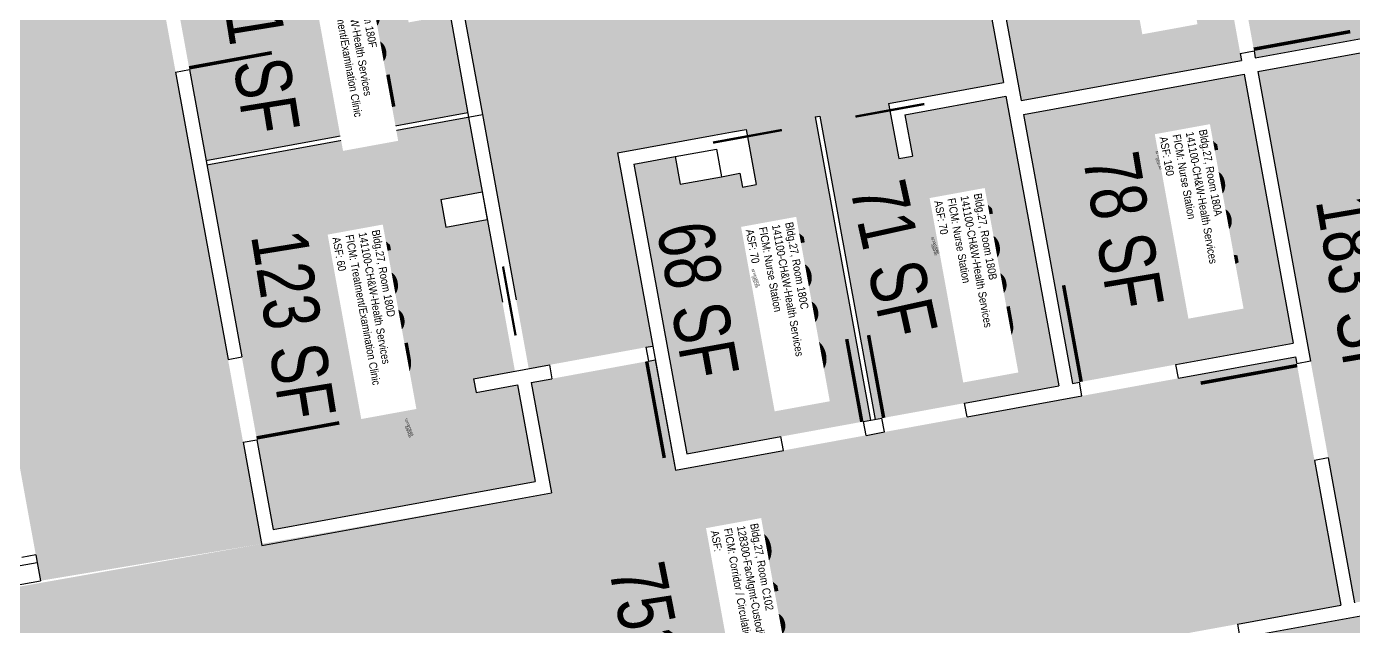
# Model space of a CAD drawing. Header units: inches. Extents: x 69209348 to 69213394, y 27661369 to 27664919.
# Drawn here: x 69212533 to 69213102, y 27663099 to 27663356 of the extents above; entities that cross this region are included whole.
import ezdxf
from ezdxf.enums import TextEntityAlignment as Align

# ---------------------------------------------------------------- set-up
doc = ezdxf.new("R2010")
doc.units = ezdxf.units.IN
doc.header["$LTSCALE"] = 100
doc.header["$MEASUREMENT"] = 0
for name, color, linetype in [('A-DOOR', 2, 'CONTINUOUS'), ('A-IDEN-RNUM', 7, 'CONTINUOUS'), ('A-IDEN-SNUM', 4, 'CONTINUOUS'), ('A-IDEN-VNUM', 4, 'CONTINUOUS'), ('A-WALL', 5, 'CONTINUOUS'), ('AREA-TEXT', 3, 'CONTINUOUS'), ('Rooms-Category-Color', 7, 'CONTINUOUS'), ('Rooms-College-Color', 7, 'CONTINUOUS'), ('Rooms-Department-Color', 7, 'CONTINUOUS'), ('Rooms-Division-Color', 7, 'CONTINUOUS'), ('Rooms-Information', 7, 'CONTINUOUS')]:
    doc.layers.add(name, color=color, linetype=linetype)
doc.styles.add('CP_AREA', font='arial.ttf', dxfattribs={"height": 15})
doc.styles.add('CP_ROOMSNUMBER', font='arial.ttf', dxfattribs={"height": 1})
doc.styles.add('CP_ROOMVNUMBER', font='arial.ttf', dxfattribs={"width": 0.85, "height": 0.075})

msp = doc.modelspace()

# ---------------------------------------------------------------- hatches: boundary and pattern name
at = {"layer": 'Rooms-Category-Color', "true_color": 0xadadad}
for points in [[(69212419.79, 27664576.38), (69212445.63, 27664434.72), (69212398.41, 27664426.11), (69212437.18, 27664213.61), (69212484.4, 27664222.23), (69212487.63, 27664204.52), (69213001.15, 27664298.21), (69213020.54, 27664191.96), (69212802.14, 27664152.12), (69212832.3, 27663986.85), (69212790.98, 27663979.31), (69212782.36, 27664026.53), (69212699.73, 27664011.45), (69212678.19, 27664129.51), (69212507.02, 27664098.28), (69212510.25, 27664080.57), (69212463.03, 27664071.95), (69212501.79, 27663859.46), (69212549.01, 27663868.08), (69212552.24, 27663850.37), (69212771.62, 27663890.39), (69212791.01, 27663784.15), (69212701.48, 27663767.81), (69212710.1, 27663720.59), (69212656.98, 27663710.9), (69212648.36, 27663758.12), (69212571.63, 27663744.12), (69212574.86, 27663726.41), (69212527.64, 27663717.8), (69212634.11, 27663134.19), (69212539.41, 27663118.42), (69212497.81, 27663346.41), (69212450.59, 27663337.8), (69212424.74, 27663479.46), (69212471.97, 27663488.08), (69212433.2, 27663700.57), (69212385.98, 27663691.95), (69212360.13, 27663833.62), (69212407.35, 27663842.23), (69212368.58, 27664054.72), (69212321.36, 27664046.11), (69212295.52, 27664187.77), (69212342.74, 27664196.38), (69212303.97, 27664408.88), (69212256.75, 27664400.26), (69212230.91, 27664541.92), (69212278.13, 27664550.54), (69212259.82, 27664650.88), (69212354.26, 27664668.11), (69212372.57, 27664567.77)], [(69212391.84, 27663091.5), (69212758.2, 27663156.06), (69212749.59, 27663203.28), (69212802.71, 27663212.97), (69212811.33, 27663165.75), (69213076.94, 27663214.21), (69213096.33, 27663107.96), (69212854.32, 27663063.81), (69212916.74, 27662707.73), (69212836.57, 27662693.11), (69212771.69, 27663048.74), (69212411.63, 27662983.05)]]:
    msp.add_hatch(color=253, dxfattribs=at).paths.add_polyline_path(points)
at = {"layer": 'Rooms-Category-Color', "true_color": 0x80bc67}
for points in [[(69212726.25, 27663632.05), (69212891.53, 27663662.21), (69212951.83, 27663331.66), (69212786.56, 27663301.51), (69212801.64, 27663218.87), (69212748.51, 27663209.18), (69212658.05, 27663705), (69212711.18, 27663714.69)], [(69212610.27, 27663298.32), (69212596.18, 27663375.54), (69212708.33, 27663396), (69212713.71, 27663366.49), (69212696.01, 27663363.26), (69212697.08, 27663357.36), (69212714.79, 27663360.59), (69212722.42, 27663318.78)], [(69213102.23, 27663109.04), (69213060.77, 27663336.29), (69213155.21, 27663353.52), (69213155.75, 27663350.57), (69213173.46, 27663353.8), (69213214.38, 27663129.5)], [(69212981.42, 27663202.88), (69212960.43, 27663317.98), (69213054.87, 27663335.21), (69213075.87, 27663220.11)], [(69212896.82, 27663187.45), (69212873.13, 27663317.3), (69212902.64, 27663322.69), (69212906.95, 27663299.08), (69212912.85, 27663300.16), (69212909.62, 27663317.86), (69212952.91, 27663325.76), (69212975.52, 27663201.81)], [(69212710.9, 27663281.61), (69212713.06, 27663269.8), (69212730.76, 27663273.03), (69212736.87, 27663239.59), (69212737.23, 27663237.62), (69212742.61, 27663208.11), (69212724.9, 27663204.87), (69212725.98, 27663198.97), (69212743.69, 27663202.2), (69212751.22, 27663160.88), (69212639.08, 27663140.42), (69212625.08, 27663217.16), (69212624.72, 27663219.12), (69212610.63, 27663296.35), (69212722.78, 27663316.81), (69212728.61, 27663284.84)], [(69212816.15, 27663172.73), (69212793.54, 27663296.68), (69212811.25, 27663299.92), (69212813.4, 27663288.11), (69212838.98, 27663292.78), (69212840.05, 27663286.87), (69212845.96, 27663287.95), (69212841.65, 27663311.56), (69212871.16, 27663316.95), (69212894.85, 27663187.09)]]:
    msp.add_hatch(color=83, dxfattribs=at).paths.add_polyline_path(points)
at = {"layer": 'Rooms-Category-Color', "true_color": 0xe3c5e1}
msp.add_hatch(color=254, dxfattribs=at).paths.add_polyline_path([(69213059.69, 27663342.19), (69213018.23, 27663569.44), (69213130.38, 27663589.9), (69213171.3, 27663365.61), (69213153.59, 27663362.37), (69213154.13, 27663359.42)])
at = {"layer": 'Rooms-Category-Color', "true_color": 0xfbafa2}
for points in [[(69212959.35, 27663323.89), (69213053.79, 27663341.12), (69213032.79, 27663456.22), (69212938.35, 27663438.99)], [(69213036.86, 27662932.44), (69213008.87, 27663085.91), (69213215.45, 27663123.6), (69213235.92, 27663011.45), (69213218.21, 27663008.22), (69213220.36, 27662996.42), (69213238.07, 27662999.65), (69213243.45, 27662970.13), (69213157.87, 27662954.52), (69213150.33, 27662995.84), (69213091.3, 27662985.07), (69213092.38, 27662979.16), (69213145.5, 27662988.86), (69213151.96, 27662953.44)]]:
    msp.add_hatch(color=21, dxfattribs=at).paths.add_polyline_path(points)
at = {"layer": 'Rooms-College-Color', "true_color": 0xadadad}
for points in [[(69212419.79, 27664576.38), (69212445.63, 27664434.72), (69212398.41, 27664426.11), (69212437.18, 27664213.61), (69212484.4, 27664222.23), (69212487.63, 27664204.52), (69213001.15, 27664298.21), (69213020.54, 27664191.96), (69212802.14, 27664152.12), (69212832.3, 27663986.85), (69212790.98, 27663979.31), (69212782.36, 27664026.53), (69212699.73, 27664011.45), (69212678.19, 27664129.51), (69212507.02, 27664098.28), (69212510.25, 27664080.57), (69212463.03, 27664071.95), (69212501.79, 27663859.46), (69212549.01, 27663868.08), (69212552.24, 27663850.37), (69212771.62, 27663890.39), (69212791.01, 27663784.15), (69212701.48, 27663767.81), (69212710.1, 27663720.59), (69212656.98, 27663710.9), (69212648.36, 27663758.12), (69212571.63, 27663744.12), (69212574.86, 27663726.41), (69212527.64, 27663717.8), (69212634.11, 27663134.19), (69212539.41, 27663118.42), (69212497.81, 27663346.41), (69212450.59, 27663337.8), (69212424.74, 27663479.46), (69212471.97, 27663488.08), (69212433.2, 27663700.57), (69212385.98, 27663691.95), (69212360.13, 27663833.62), (69212407.35, 27663842.23), (69212368.58, 27664054.72), (69212321.36, 27664046.11), (69212295.52, 27664187.77), (69212342.74, 27664196.38), (69212303.97, 27664408.88), (69212256.75, 27664400.26), (69212230.91, 27664541.92), (69212278.13, 27664550.54), (69212259.82, 27664650.88), (69212354.26, 27664668.11), (69212372.57, 27664567.77)], [(69212959.35, 27663323.89), (69213053.79, 27663341.12), (69213032.79, 27663456.22), (69212938.35, 27663438.99)], [(69212391.84, 27663091.5), (69212758.2, 27663156.06), (69212749.59, 27663203.28), (69212802.71, 27663212.97), (69212811.33, 27663165.75), (69213076.94, 27663214.21), (69213096.33, 27663107.96), (69212854.32, 27663063.81), (69212916.74, 27662707.73), (69212836.57, 27662693.11), (69212771.69, 27663048.74), (69212411.63, 27662983.05)]]:
    msp.add_hatch(color=253, dxfattribs=at).paths.add_polyline_path(points)
at = {"layer": 'Rooms-College-Color', "true_color": 0x80bc67}
for points in [[(69212726.25, 27663632.05), (69212891.53, 27663662.21), (69212951.83, 27663331.66), (69212786.56, 27663301.51), (69212801.64, 27663218.87), (69212748.51, 27663209.18), (69212658.05, 27663705), (69212711.18, 27663714.69)], [(69213059.69, 27663342.19), (69213018.23, 27663569.44), (69213130.38, 27663589.9), (69213171.3, 27663365.61), (69213153.59, 27663362.37), (69213154.13, 27663359.42)], [(69212610.27, 27663298.32), (69212596.18, 27663375.54), (69212708.33, 27663396), (69212713.71, 27663366.49), (69212696.01, 27663363.26), (69212697.08, 27663357.36), (69212714.79, 27663360.59), (69212722.42, 27663318.78)], [(69213102.23, 27663109.04), (69213060.77, 27663336.29), (69213155.21, 27663353.52), (69213155.75, 27663350.57), (69213173.46, 27663353.8), (69213214.38, 27663129.5)], [(69212981.42, 27663202.88), (69212960.43, 27663317.98), (69213054.87, 27663335.21), (69213075.87, 27663220.11)], [(69212896.82, 27663187.45), (69212873.13, 27663317.3), (69212902.64, 27663322.69), (69212906.95, 27663299.08), (69212912.85, 27663300.16), (69212909.62, 27663317.86), (69212952.91, 27663325.76), (69212975.52, 27663201.81)], [(69212710.9, 27663281.61), (69212713.06, 27663269.8), (69212730.76, 27663273.03), (69212736.87, 27663239.59), (69212737.23, 27663237.62), (69212742.61, 27663208.11), (69212724.9, 27663204.87), (69212725.98, 27663198.97), (69212743.69, 27663202.2), (69212751.22, 27663160.88), (69212639.08, 27663140.42), (69212625.08, 27663217.16), (69212624.72, 27663219.12), (69212610.63, 27663296.35), (69212722.78, 27663316.81), (69212728.61, 27663284.84)], [(69212816.15, 27663172.73), (69212793.54, 27663296.68), (69212811.25, 27663299.92), (69212813.4, 27663288.11), (69212838.98, 27663292.78), (69212840.05, 27663286.87), (69212845.96, 27663287.95), (69212841.65, 27663311.56), (69212871.16, 27663316.95), (69212894.85, 27663187.09)], [(69213036.86, 27662932.44), (69213008.87, 27663085.91), (69213215.45, 27663123.6), (69213235.92, 27663011.45), (69213218.21, 27663008.22), (69213220.36, 27662996.42), (69213238.07, 27662999.65), (69213243.45, 27662970.13), (69213157.87, 27662954.52), (69213150.33, 27662995.84), (69213091.3, 27662985.07), (69213092.38, 27662979.16), (69213145.5, 27662988.86), (69213151.96, 27662953.44)]]:
    msp.add_hatch(color=83, dxfattribs=at).paths.add_polyline_path(points)
at = {"layer": 'Rooms-Department-Color', "true_color": 0xacacac}
for points in [[(69212419.79, 27664576.38), (69212445.63, 27664434.72), (69212398.41, 27664426.11), (69212437.18, 27664213.61), (69212484.4, 27664222.23), (69212487.63, 27664204.52), (69213001.15, 27664298.21), (69213020.54, 27664191.96), (69212802.14, 27664152.12), (69212832.3, 27663986.85), (69212790.98, 27663979.31), (69212782.36, 27664026.53), (69212699.73, 27664011.45), (69212678.19, 27664129.51), (69212507.02, 27664098.28), (69212510.25, 27664080.57), (69212463.03, 27664071.95), (69212501.79, 27663859.46), (69212549.01, 27663868.08), (69212552.24, 27663850.37), (69212771.62, 27663890.39), (69212791.01, 27663784.15), (69212701.48, 27663767.81), (69212710.1, 27663720.59), (69212656.98, 27663710.9), (69212648.36, 27663758.12), (69212571.63, 27663744.12), (69212574.86, 27663726.41), (69212527.64, 27663717.8), (69212634.11, 27663134.19), (69212539.41, 27663118.42), (69212497.81, 27663346.41), (69212450.59, 27663337.8), (69212424.74, 27663479.46), (69212471.97, 27663488.08), (69212433.2, 27663700.57), (69212385.98, 27663691.95), (69212360.13, 27663833.62), (69212407.35, 27663842.23), (69212368.58, 27664054.72), (69212321.36, 27664046.11), (69212295.52, 27664187.77), (69212342.74, 27664196.38), (69212303.97, 27664408.88), (69212256.75, 27664400.26), (69212230.91, 27664541.92), (69212278.13, 27664550.54), (69212259.82, 27664650.88), (69212354.26, 27664668.11), (69212372.57, 27664567.77)], [(69212391.84, 27663091.5), (69212758.2, 27663156.06), (69212749.59, 27663203.28), (69212802.71, 27663212.97), (69212811.33, 27663165.75), (69213076.94, 27663214.21), (69213096.33, 27663107.96), (69212854.32, 27663063.81), (69212916.74, 27662707.73), (69212836.57, 27662693.11), (69212771.69, 27663048.74), (69212411.63, 27662983.05)]]:
    msp.add_hatch(color=253, dxfattribs=at).paths.add_polyline_path(points)
at = {"layer": 'Rooms-Department-Color', "true_color": 0x604aed}
for points in [[(69212726.25, 27663632.05), (69212891.53, 27663662.21), (69212951.83, 27663331.66), (69212786.56, 27663301.51), (69212801.64, 27663218.87), (69212748.51, 27663209.18), (69212658.05, 27663705), (69212711.18, 27663714.69)], [(69213059.69, 27663342.19), (69213018.23, 27663569.44), (69213130.38, 27663589.9), (69213171.3, 27663365.61), (69213153.59, 27663362.37), (69213154.13, 27663359.42)], [(69212959.35, 27663323.89), (69213053.79, 27663341.12), (69213032.79, 27663456.22), (69212938.35, 27663438.99)], [(69212610.27, 27663298.32), (69212596.18, 27663375.54), (69212708.33, 27663396), (69212713.71, 27663366.49), (69212696.01, 27663363.26), (69212697.08, 27663357.36), (69212714.79, 27663360.59), (69212722.42, 27663318.78)], [(69213102.23, 27663109.04), (69213060.77, 27663336.29), (69213155.21, 27663353.52), (69213155.75, 27663350.57), (69213173.46, 27663353.8), (69213214.38, 27663129.5)], [(69212981.42, 27663202.88), (69212960.43, 27663317.98), (69213054.87, 27663335.21), (69213075.87, 27663220.11)], [(69212896.82, 27663187.45), (69212873.13, 27663317.3), (69212902.64, 27663322.69), (69212906.95, 27663299.08), (69212912.85, 27663300.16), (69212909.62, 27663317.86), (69212952.91, 27663325.76), (69212975.52, 27663201.81)], [(69212710.9, 27663281.61), (69212713.06, 27663269.8), (69212730.76, 27663273.03), (69212736.87, 27663239.59), (69212737.23, 27663237.62), (69212742.61, 27663208.11), (69212724.9, 27663204.87), (69212725.98, 27663198.97), (69212743.69, 27663202.2), (69212751.22, 27663160.88), (69212639.08, 27663140.42), (69212625.08, 27663217.16), (69212624.72, 27663219.12), (69212610.63, 27663296.35), (69212722.78, 27663316.81), (69212728.61, 27663284.84)], [(69212816.15, 27663172.73), (69212793.54, 27663296.68), (69212811.25, 27663299.92), (69212813.4, 27663288.11), (69212838.98, 27663292.78), (69212840.05, 27663286.87), (69212845.96, 27663287.95), (69212841.65, 27663311.56), (69212871.16, 27663316.95), (69212894.85, 27663187.09)], [(69213036.86, 27662932.44), (69213008.87, 27663085.91), (69213215.45, 27663123.6), (69213235.92, 27663011.45), (69213218.21, 27663008.22), (69213220.36, 27662996.42), (69213238.07, 27662999.65), (69213243.45, 27662970.13), (69213157.87, 27662954.52), (69213150.33, 27662995.84), (69213091.3, 27662985.07), (69213092.38, 27662979.16), (69213145.5, 27662988.86), (69213151.96, 27662953.44)]]:
    msp.add_hatch(color=173, dxfattribs=at).paths.add_polyline_path(points)
at = {"layer": 'Rooms-Division-Color', "true_color": 0xadadad}
for points in [[(69212419.79, 27664576.38), (69212445.63, 27664434.72), (69212398.41, 27664426.11), (69212437.18, 27664213.61), (69212484.4, 27664222.23), (69212487.63, 27664204.52), (69213001.15, 27664298.21), (69213020.54, 27664191.96), (69212802.14, 27664152.12), (69212832.3, 27663986.85), (69212790.98, 27663979.31), (69212782.36, 27664026.53), (69212699.73, 27664011.45), (69212678.19, 27664129.51), (69212507.02, 27664098.28), (69212510.25, 27664080.57), (69212463.03, 27664071.95), (69212501.79, 27663859.46), (69212549.01, 27663868.08), (69212552.24, 27663850.37), (69212771.62, 27663890.39), (69212791.01, 27663784.15), (69212701.48, 27663767.81), (69212710.1, 27663720.59), (69212656.98, 27663710.9), (69212648.36, 27663758.12), (69212571.63, 27663744.12), (69212574.86, 27663726.41), (69212527.64, 27663717.8), (69212634.11, 27663134.19), (69212539.41, 27663118.42), (69212497.81, 27663346.41), (69212450.59, 27663337.8), (69212424.74, 27663479.46), (69212471.97, 27663488.08), (69212433.2, 27663700.57), (69212385.98, 27663691.95), (69212360.13, 27663833.62), (69212407.35, 27663842.23), (69212368.58, 27664054.72), (69212321.36, 27664046.11), (69212295.52, 27664187.77), (69212342.74, 27664196.38), (69212303.97, 27664408.88), (69212256.75, 27664400.26), (69212230.91, 27664541.92), (69212278.13, 27664550.54), (69212259.82, 27664650.88), (69212354.26, 27664668.11), (69212372.57, 27664567.77)], [(69212391.84, 27663091.5), (69212758.2, 27663156.06), (69212749.59, 27663203.28), (69212802.71, 27663212.97), (69212811.33, 27663165.75), (69213076.94, 27663214.21), (69213096.33, 27663107.96), (69212854.32, 27663063.81), (69212916.74, 27662707.73), (69212836.57, 27662693.11), (69212771.69, 27663048.74), (69212411.63, 27662983.05)]]:
    msp.add_hatch(color=253, dxfattribs=at).paths.add_polyline_path(points)
at = {"layer": 'Rooms-Division-Color', "true_color": 0x604aed}
for points in [[(69212726.25, 27663632.05), (69212891.53, 27663662.21), (69212951.83, 27663331.66), (69212786.56, 27663301.51), (69212801.64, 27663218.87), (69212748.51, 27663209.18), (69212658.05, 27663705), (69212711.18, 27663714.69)], [(69213059.69, 27663342.19), (69213018.23, 27663569.44), (69213130.38, 27663589.9), (69213171.3, 27663365.61), (69213153.59, 27663362.37), (69213154.13, 27663359.42)], [(69212959.35, 27663323.89), (69213053.79, 27663341.12), (69213032.79, 27663456.22), (69212938.35, 27663438.99)], [(69212610.27, 27663298.32), (69212596.18, 27663375.54), (69212708.33, 27663396), (69212713.71, 27663366.49), (69212696.01, 27663363.26), (69212697.08, 27663357.36), (69212714.79, 27663360.59), (69212722.42, 27663318.78)], [(69213102.23, 27663109.04), (69213060.77, 27663336.29), (69213155.21, 27663353.52), (69213155.75, 27663350.57), (69213173.46, 27663353.8), (69213214.38, 27663129.5)], [(69212981.42, 27663202.88), (69212960.43, 27663317.98), (69213054.87, 27663335.21), (69213075.87, 27663220.11)], [(69212896.82, 27663187.45), (69212873.13, 27663317.3), (69212902.64, 27663322.69), (69212906.95, 27663299.08), (69212912.85, 27663300.16), (69212909.62, 27663317.86), (69212952.91, 27663325.76), (69212975.52, 27663201.81)], [(69212710.9, 27663281.61), (69212713.06, 27663269.8), (69212730.76, 27663273.03), (69212736.87, 27663239.59), (69212737.23, 27663237.62), (69212742.61, 27663208.11), (69212724.9, 27663204.87), (69212725.98, 27663198.97), (69212743.69, 27663202.2), (69212751.22, 27663160.88), (69212639.08, 27663140.42), (69212625.08, 27663217.16), (69212624.72, 27663219.12), (69212610.63, 27663296.35), (69212722.78, 27663316.81), (69212728.61, 27663284.84)], [(69212816.15, 27663172.73), (69212793.54, 27663296.68), (69212811.25, 27663299.92), (69212813.4, 27663288.11), (69212838.98, 27663292.78), (69212840.05, 27663286.87), (69212845.96, 27663287.95), (69212841.65, 27663311.56), (69212871.16, 27663316.95), (69212894.85, 27663187.09)], [(69213036.86, 27662932.44), (69213008.87, 27663085.91), (69213215.45, 27663123.6), (69213235.92, 27663011.45), (69213218.21, 27663008.22), (69213220.36, 27662996.42), (69213238.07, 27662999.65), (69213243.45, 27662970.13), (69213157.87, 27662954.52), (69213150.33, 27662995.84), (69213091.3, 27662985.07), (69213092.38, 27662979.16), (69213145.5, 27662988.86), (69213151.96, 27662953.44)]]:
    msp.add_hatch(color=173, dxfattribs=at).paths.add_polyline_path(points)

# ---------------------------------------------------------------- linework, layer by layer
at = {"layer": 'A-DOOR'}
for points in [[(69213059.02, 27663345.88, 1.5, 1.5, 0), (69213100.34, 27663353.42, 0, 0, 0), (69213100.47, 27663352.68, 0, 0, 0.414214), (69213051.62, 27663386.46, 0, 0, 0.414214)], [(69212603.04, 27663337.91, 1.5, 1.5, 0), (69212638.46, 27663344.38, 0, 0, 0), (69212638.33, 27663345.11, 0, 0, 0.414214), (69212595.24, 27663372.32, 0, 0, 0.414214)], [(69212985.11, 27663203.56, 1.5, 1.5, 0), (69212977.58, 27663244.87, 0, 0, 0), (69212976.84, 27663244.74, 0, 0, -0.414214), (69213025.69, 27663210.96, 0, 0, -0.414214)], [(69212891.16, 27663186.42, 1.5, 1.5, 0), (69212884.7, 27663221.83, 0, 0, 0), (69212883.97, 27663221.7, 0, 0, 0.414214), (69212856.76, 27663178.61, 0, 0, 0.414214)], [(69212900.51, 27663188.12, 1.5, 1.5, 0), (69212894.05, 27663223.54, 0, 0, 0), (69212894.79, 27663223.67, 0, 0, -0.414214), (69212935.46, 27663192.97, 0, 0, -0.414214)], [(69212631.94, 27663179.53, 1.5, 1.5, 0), (69212667.36, 27663185.99, 0, 0, 0), (69212667.22, 27663186.73, 0, 0, 0.414214), (69212624.14, 27663213.94, 0, 0, 0.414214)], [(69212799.02, 27663212.3, 1.5, 1.5, 0), (69212806.56, 27663170.98, 0, 0, 0), (69212807.3, 27663171.12, 0, 0, -0.414214), (69212758.44, 27663204.89, 0, 0, -0.414214)], [(69213077.62, 27663210.52, 1.5, 1.5, 0), (69213036.3, 27663202.98, 0, 0, 0), (69213036.16, 27663203.72, 0, 0, 0.414214), (69213085.02, 27663169.94, 0, 0, 0.414214)]]:
    msp.add_lwpolyline(points, format="xyseb", dxfattribs=at)
at = {"layer": 'A-DOOR', "const_width": 1}
for points in [[(69212888.42, 27663317.05), (69212917.94, 27663322.43)], [(69212856.94, 27663311.3), (69212827.43, 27663305.92)], [(69212742.87, 27663223.4), (69212737.48, 27663252.91)]]:
    msp.add_lwpolyline(points, dxfattribs=at)
at = {"layer": 'A-WALL'}
for p, q in [((69212939.45, 27663399.54), (69212951.83, 27663331.66)), ((69212945.35, 27663400.62), (69212959.35, 27663323.89)), ((69212719.62, 27663367.57), (69212728.68, 27663317.89)), ((69212714.79, 27663360.59), (69212722.78, 27663316.81)), ((69213059.69, 27663342.19), (69213109.86, 27663351.35)), ((69213053.25, 27663344.07), (69213059.15, 27663345.14)), ((69213059.15, 27663345.14), (69213059.69, 27663342.19)), ((69213060.77, 27663336.29), (69213110.94, 27663345.44)), ((69212959.35, 27663323.89), (69213053.79, 27663341.12)), ((69213053.25, 27663344.07), (69213053.79, 27663341.12)), ((69212597.28, 27663336.1), (69212603.18, 27663337.18)), ((69212597.28, 27663336.1), (69212605.26, 27663292.32)), ((69212603.18, 27663337.18), (69212611.17, 27663293.4)), ((69212960.43, 27663317.98), (69213054.87, 27663335.21)), ((69213054.87, 27663335.21), (69213075.87, 27663220.11)), ((69213060.77, 27663336.29), (69213083.38, 27663212.34)), ((69212902.64, 27663322.69), (69212951.83, 27663331.66)), ((69212902.64, 27663322.69), (69212906.95, 27663299.08)), ((69212909.62, 27663317.86), (69212952.91, 27663325.76)), ((69212952.91, 27663325.76), (69212975.52, 27663201.81)), ((69212610.27, 27663298.32), (69212722.42, 27663318.78)), ((69212610.63, 27663296.35), (69212728.68, 27663317.89)), ((69212722.78, 27663316.81), (69212737.23, 27663237.62)), ((69212728.68, 27663317.89), (69212743.13, 27663238.69)), ((69212871.16, 27663316.95), (69212873.13, 27663317.3)), ((69212871.16, 27663316.95), (69212894.85, 27663187.09)), ((69212873.13, 27663317.3), (69212896.82, 27663187.45)), ((69212909.62, 27663317.86), (69212912.85, 27663300.16)), ((69212960.43, 27663317.98), (69212981.42, 27663202.88)), ((69212827.88, 27663309.05), (69212835.75, 27663310.48)), ((69212835.75, 27663310.48), (69212841.65, 27663311.56)), ((69212841.65, 27663311.56), (69212845.96, 27663287.95)), ((69212786.56, 27663301.51), (69212827.88, 27663309.05)), ((69212786.56, 27663301.51), (69212811.33, 27663165.75)), ((69212786.56, 27663301.51), (69212801.64, 27663218.87)), ((69212793.54, 27663296.68), (69212811.25, 27663299.92)), ((69212811.25, 27663299.92), (69212828.95, 27663303.15)), ((69212811.25, 27663299.92), (69212813.4, 27663288.11)), ((69212828.95, 27663303.15), (69212831.11, 27663291.34)), ((69212906.95, 27663299.08), (69212912.85, 27663300.16)), ((69212793.54, 27663296.68), (69212816.15, 27663172.73)), ((69212793.54, 27663296.68), (69212816.15, 27663172.73)), ((69212605.26, 27663292.32), (69212619.71, 27663213.13)), ((69212611.17, 27663293.4), (69212625.61, 27663214.21)), ((69212813.4, 27663288.11), (69212831.11, 27663291.34)), ((69212831.11, 27663291.34), (69212838.98, 27663292.78)), ((69212838.98, 27663292.78), (69212840.05, 27663286.87)), ((69212840.05, 27663286.87), (69212845.96, 27663287.95)), ((69212710.9, 27663281.61), (69212728.61, 27663284.84)), ((69212728.61, 27663284.84), (69212730.76, 27663273.03)), ((69212710.9, 27663281.61), (69212713.06, 27663269.8)), ((69212713.06, 27663269.8), (69212730.76, 27663273.03)), ((69213025.69, 27663210.96), (69213075.87, 27663220.11)), ((69212619.71, 27663213.13), (69212625.61, 27663214.21)), ((69212798.68, 27663218.34), (69212801.64, 27663218.87)), ((69212798.68, 27663218.34), (69212799.76, 27663212.43)), ((69213026.77, 27663205.06), (69213076.94, 27663214.21)), ((69213076.94, 27663214.21), (69213077.48, 27663211.26)), ((69212724.9, 27663204.87), (69212757.37, 27663210.8)), ((69212757.37, 27663210.8), (69212758.44, 27663204.89)), ((69212799.76, 27663212.43), (69212802.71, 27663212.97)), ((69212802.71, 27663212.97), (69212811.33, 27663165.75)), ((69213026.77, 27663205.06), (69213025.69, 27663210.96)), ((69213083.38, 27663212.34), (69213077.48, 27663211.26)), ((69212724.9, 27663204.87), (69212725.98, 27663198.97)), ((69212749.59, 27663203.28), (69212758.44, 27663204.89)), ((69212749.59, 27663203.28), (69212758.2, 27663156.06)), ((69212981.42, 27663202.88), (69212984.38, 27663203.42)), ((69212985.45, 27663197.52), (69212984.38, 27663203.42)), ((69212725.98, 27663198.97), (69212743.69, 27663202.2)), ((69212743.69, 27663202.2), (69212751.22, 27663160.88)), ((69212935.19, 27663194.45), (69212975.52, 27663201.81)), ((69212936.26, 27663188.55), (69212985.45, 27663197.52)), ((69212936.26, 27663188.55), (69212935.19, 27663194.45)), ((69212891.9, 27663186.55), (69212899.77, 27663187.99)), ((69212892.98, 27663180.65), (69212891.9, 27663186.55)), ((69212900.85, 27663182.08), (69212899.77, 27663187.99)), ((69212816.15, 27663172.73), (69212856.49, 27663180.09)), ((69212857.56, 27663174.19), (69212856.49, 27663180.09)), ((69212892.98, 27663180.65), (69212900.85, 27663182.08)), ((69212626.17, 27663177.71), (69212632.08, 27663178.79)), ((69212626.17, 27663177.71), (69212634.25, 27663133.44)), ((69212632.08, 27663178.79), (69212639.08, 27663140.42)), ((69212811.33, 27663165.75), (69212857.56, 27663174.19)), ((69213090.92, 27663171.02), (69213085.02, 27663169.94)), ((69213085.02, 27663169.94), (69213096.33, 27663107.96)), ((69213090.92, 27663171.02), (69213102.23, 27663109.04)), ((69212639.08, 27663140.42), (69212751.22, 27663160.88)), ((69212634.25, 27663133.44), (69212758.2, 27663156.06)), ((69212537.39, 27663129.5), (69212531.48, 27663128.42)), ((69212537.39, 27663129.5), (69212537.97, 27663126.29)), ((69212390.41, 27663099.37), (69212537.97, 27663126.29)), ((69212537.97, 27663126.29), (69212539.41, 27663118.42)), ((69213053.13, 27663093.99), (69213215.45, 27663123.6)), ((69212391.84, 27663091.5), (69212539.41, 27663118.42)), ((69213052.06, 27663099.89), (69213096.33, 27663107.96)), ((69213052.06, 27663099.89), (69213053.13, 27663093.99))]:
    msp.add_line(p, q, dxfattribs=at)

# ---------------------------------------------------------------- texts
at = {"layer": 'A-IDEN-RNUM', "style": 'CP_ROOMSNUMBER', "width": 0.85}
for s, p in [('0180-F0', (69212669.97, 27663340.47)), ('0180-A0', (69213018.24, 27663296.83)), ('0180-B0', (69212922.1, 27663260.03)), ('0180-C0', (69212845.23, 27663246.29)), ('0180-D0', (69212696.81, 27663182.22))]:
    msp.add_text(s, height=1, rotation=290.34, dxfattribs=at).set_placement(p, align=Align.MIDDLE)
at = {"layer": 'A-IDEN-SNUM', "style": 'CP_ROOMSNUMBER', "width": 0.85}
for s, p in [('02700180F0', (69212670.47, 27663342.39)), ('02700180A0', (69213018.74, 27663298.74)), ('02700180B0', (69212922.6, 27663261.94)), ('02700180C0', (69212845.73, 27663248.21)), ('02700180D0', (69212697.31, 27663184.13))]:
    msp.add_text(s, height=1, rotation=290.34, dxfattribs=at).set_placement(p, align=Align.MIDDLE)
at = {"layer": 'A-IDEN-VNUM', "style": 'CP_ROOMVNUMBER', "width": 0.85}
for s, p in [('180F', (69212674.01, 27663350.1)), ('180A', (69213036.22, 27663277.49)), ('180B', (69212939.76, 27663250.17)), ('180D', (69212682.09, 27663233.77)), ('180C', (69212859.31, 27663237.1)), ('C102', (69212844.31, 27663108.19))]:
    msp.add_text(s, height=24, rotation=280.3395, dxfattribs=at).set_placement(p, align=Align.MIDDLE)
at = {"layer": 'AREA-TEXT', "style": 'CP_AREA', "width": 0.75}
for s, rotation, p in [('61 SF', 279.1843, (69212633.5, 27663343.24)), ('78 SF', 279.6473, (69213003.27, 27663268.24)), ('71 SF', 282.4269, (69212904.94, 27663256.15)), ('183 SF', 279.7126, (69213104.17, 27663243.05)), ('68 SF', 280.252, (69212821.03, 27663238.57)), ('123 SF', 279.1843, (69212647.83, 27663227.98)), ('751 SF', 281.243, (69212802.48, 27663085.82))]:
    msp.add_text(s, height=24, rotation=rotation, dxfattribs=at).set_placement(p, align=Align.MIDDLE_CENTER)

# ---------------------------------------------------------------- next in the draw order: texts
at = {"layer": 'Rooms-Information', "char_height": 3.4286, "width": 76.8, "attachment_point": 7, "rotation": 280.3395, "style": 'CP_ROOMVNUMBER', "bg_fill": 3, "box_fill_scale": 1.5, "bg_fill_color": 256, "bg_fill_true_color": 13158600, "bg_fill_transparency": 0}
for s, insert in [('Bldg.27, Room 180M^M^J141100-CH&W-Health Services^M^JFICM: Other General Misc^M^JASF: ', (69212998.85, 27663429.81)), ('Bldg.27, Room 180F^M^J141100-CH&W-Health Services^M^JFICM: Treatment/Examination Clinic^M^JASF: 60', (69212656.53, 27663379.92)), ('Bldg.27, Room 180A^M^J141100-CH&W-Health Services^M^JFICM: Nurse Station^M^JASF: 160', (69213018.59, 27663308.12)), ('Bldg.27, Room 180B^M^J141100-CH&W-Health Services^M^JFICM: Nurse Station^M^JASF: 70', (69212922.14, 27663280.79)), ('Bldg.27, Room 180D^M^J141100-CH&W-Health Services^M^JFICM: Treatment/Examination Clinic^M^JASF: 60', (69212664.33, 27663265.16)), ('Bldg.27, Room 180C^M^J141100-CH&W-Health Services^M^JFICM: Nurse Station^M^JASF: 70', (69212841.39, 27663268.46)), ('Bldg.27, Room C102^M^J128300-FacMgmt-Custodial Services^M^JFICM: Corridor / Circulation^M^JASF: ', (69212826.39, 27663139.55))]:
    msp.add_mtext(s, dxfattribs=dict(at, insert=insert))

doc.saveas('drawing.dxf')
